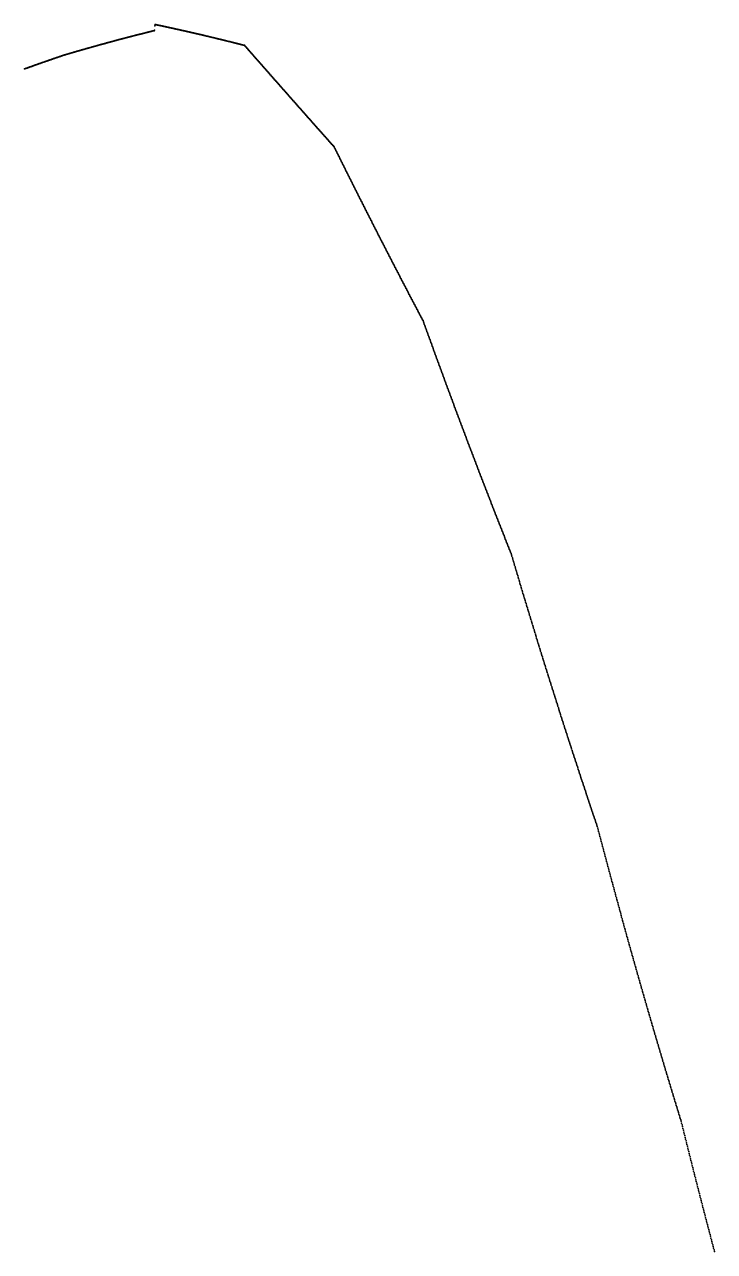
# Model space of a CAD drawing. Header units: metres. Extents: x 0 to 360, y 49 to 117.
# Drawn here: x 333.09 to 351.16, y 81.32 to 113.43 of the extents above; entities that cross this region are included whole.
import ezdxf

# ---------------------------------------------------------------- set-up
doc = ezdxf.new("R2010")
doc.units = ezdxf.units.M

msp = doc.modelspace()

# ---------------------------------------------------------------- linework, layer by layer
for p in [(336.5, 113.401), (336.511, 113.433), (336.522, 113.431), (336.533, 113.428), (336.544, 113.426), (336.556, 113.424), (336.567, 113.421), (336.578, 113.419), (336.589, 113.416), (336.6, 113.414), (336.612, 113.412), (336.623, 113.409), (336.634, 113.407), (336.645, 113.404), (336.657, 113.402), (336.668, 113.4), (336.679, 113.397), (336.69, 113.395), (336.701, 113.392), (336.713, 113.39), (336.724, 113.388), (336.735, 113.385), (336.746, 113.383), (336.758, 113.38), (336.769, 113.378), (336.78, 113.375), (336.791, 113.373), (336.802, 113.371), (335.605, 113.049), (335.616, 113.052), (335.627, 113.055), (335.638, 113.058), (335.649, 113.061), (335.66, 113.064), (335.672, 113.067), (335.683, 113.07), (335.694, 113.073), (335.705, 113.076), (335.716, 113.079), (335.727, 113.082), (335.739, 113.085), (335.75, 113.088), (335.761, 113.09), (335.772, 113.093), (335.783, 113.096), (335.794, 113.099), (335.806, 113.102), (335.817, 113.105), (335.828, 113.108), (335.839, 113.111), (335.85, 113.114), (335.861, 113.117), (335.873, 113.12), (335.884, 113.122), (335.895, 113.125), (335.906, 113.128), (335.917, 113.131), (335.929, 113.134), (335.94, 113.137), (335.951, 113.14), (335.962, 113.143), (335.973, 113.145), (335.984, 113.148), (335.996, 113.151), (336.007, 113.154), (336.018, 113.157), (336.029, 113.16), (336.04, 113.163), (336.052, 113.166), (336.063, 113.168), (336.074, 113.171), (336.085, 113.174), (336.096, 113.177), (336.108, 113.18), (336.119, 113.183), (336.13, 113.185), (336.141, 113.188), (336.152, 113.191), (336.163, 113.194), (336.175, 113.197), (336.186, 113.2), (336.197, 113.202), (336.208, 113.205), (336.219, 113.208), (336.231, 113.211), (336.242, 113.214), (336.253, 113.216), (336.264, 113.219), (336.275, 113.222), (336.287, 113.225), (336.298, 113.228), (336.309, 113.23), (336.32, 113.233), (336.331, 113.236), (336.343, 113.239), (336.354, 113.242), (336.365, 113.244), (336.376, 113.247), (336.387, 113.25), (336.399, 113.253), (336.41, 113.256), (336.421, 113.258), (336.432, 113.261), (336.444, 113.264), (336.455, 113.267), (336.466, 113.269), (336.477, 113.272), (336.488, 113.284), (336.814, 113.368), (336.825, 113.366), (336.836, 113.363), (336.847, 113.361), (336.859, 113.358), (336.87, 113.356), (336.881, 113.354), (336.892, 113.351), (336.904, 113.349), (336.915, 113.346), (336.926, 113.344), (336.937, 113.341), (336.948, 113.339), (336.96, 113.336), (336.971, 113.334), (336.982, 113.331), (336.993, 113.329), (337.005, 113.326), (337.016, 113.324), (337.027, 113.321), (337.038, 113.319), (337.05, 113.316), (337.061, 113.314), (337.072, 113.311), (337.083, 113.309), (337.095, 113.306), (337.106, 113.304), (337.117, 113.301), (337.128, 113.299), (337.14, 113.296), (337.151, 113.294), (337.162, 113.291), (337.173, 113.289), (337.184, 113.286), (337.196, 113.284), (337.207, 113.281), (337.218, 113.279), (337.229, 113.276), (337.241, 113.274), (337.252, 113.271), (337.263, 113.269), (337.274, 113.266), (337.286, 113.264), (337.297, 113.261), (337.308, 113.258), (337.319, 113.256), (337.331, 113.253), (337.342, 113.251), (337.353, 113.248), (337.364, 113.246), (337.376, 113.243), (337.387, 113.24), (337.398, 113.238), (337.409, 113.235), (337.421, 113.233), (337.432, 113.23), (337.443, 113.228), (337.455, 113.225), (337.466, 113.222), (337.477, 113.22), (337.488, 113.217), (337.5, 113.215), (337.511, 113.212), (337.522, 113.209), (337.533, 113.207), (337.545, 113.204), (337.556, 113.202), (337.567, 113.199), (337.578, 113.196), (337.59, 113.194), (337.601, 113.191), (337.612, 113.189), (337.623, 113.186), (337.635, 113.183), (337.646, 113.181), (337.657, 113.178), (337.669, 113.175), (337.68, 113.173), (337.691, 113.17), (337.702, 113.168), (337.714, 113.165), (337.725, 113.162), (337.736, 113.16), (337.747, 113.157), (337.759, 113.154), (337.77, 113.152), (337.781, 113.149), (337.793, 113.146), (337.804, 113.144), (337.815, 113.141), (337.826, 113.138), (337.838, 113.136), (337.849, 113.133), (337.86, 113.13), (337.871, 113.128), (337.883, 113.125), (337.894, 113.122), (337.905, 113.12), (337.917, 113.117), (337.928, 113.114), (337.939, 113.112), (337.95, 113.109), (337.962, 113.106), (337.973, 113.103), (337.984, 113.101), (337.996, 113.098), (338.007, 113.095), (338.018, 113.093), (338.029, 113.09), (338.041, 113.087), (338.052, 113.085), (338.063, 113.082), (338.075, 113.079), (338.086, 113.076), (338.097, 113.074), (338.108, 113.071), (338.12, 113.068), (338.131, 113.065), (338.142, 113.063), (338.154, 113.06), (338.165, 113.057), (338.176, 113.054), (338.187, 113.052), (334.447, 112.729), (334.458, 112.732), (334.469, 112.735), (334.48, 112.738), (334.491, 112.741), (334.502, 112.745), (334.513, 112.748), (334.524, 112.751), (334.535, 112.754), (334.547, 112.757), (334.558, 112.761), (334.569, 112.764), (334.58, 112.767), (334.591, 112.77), (334.602, 112.773), (334.613, 112.777), (334.624, 112.78), (334.635, 112.783), (334.647, 112.786), (334.658, 112.789), (334.669, 112.792), (334.68, 112.796), (334.691, 112.799), (334.702, 112.802), (334.713, 112.805), (334.724, 112.808), (334.735, 112.811), (334.747, 112.814), (334.758, 112.818), (334.769, 112.821), (334.78, 112.824), (334.791, 112.827), (334.802, 112.83), (334.813, 112.833), (334.824, 112.836), (334.836, 112.84), (334.847, 112.843), (334.858, 112.846), (334.869, 112.849), (334.88, 112.852), (334.891, 112.855), (334.902, 112.858), (334.913, 112.861), (334.925, 112.864), (334.936, 112.868), (334.947, 112.871), (334.958, 112.874), (334.969, 112.877), (334.98, 112.88), (334.991, 112.883), (335.002, 112.886), (335.014, 112.889), (335.025, 112.892), (335.036, 112.895), (335.047, 112.898), (335.058, 112.902), (335.069, 112.905), (335.08, 112.908), (335.092, 112.911), (335.103, 112.914), (335.114, 112.917), (335.125, 112.92), (335.136, 112.923), (335.147, 112.926), (335.158, 112.929), (335.17, 112.932), (335.181, 112.935), (335.192, 112.938), (335.203, 112.941), (335.214, 112.944), (335.225, 112.947), (335.236, 112.95), (335.248, 112.954), (335.259, 112.957), (335.27, 112.96), (335.281, 112.963), (335.292, 112.966), (335.303, 112.969), (335.314, 112.972), (335.326, 112.975), (335.337, 112.978), (335.348, 112.981), (335.359, 112.984), (335.37, 112.987), (335.381, 112.99), (335.392, 112.993), (335.404, 112.996), (335.415, 112.999), (335.426, 113.002), (335.437, 113.005), (335.448, 113.008), (335.459, 113.011), (335.471, 113.014), (335.482, 113.017), (335.493, 113.02), (335.504, 113.023), (335.515, 113.026), (335.526, 113.029), (335.538, 113.032), (335.549, 113.035), (335.56, 113.038), (335.571, 113.04), (335.582, 113.043), (335.593, 113.046), (338.199, 113.049), (338.21, 113.046), (338.221, 113.043), (338.233, 113.041), (338.244, 113.038), (338.255, 113.035), (338.266, 113.032), (338.278, 113.03), (338.289, 113.027), (338.3, 113.024), (338.312, 113.021), (338.323, 113.019), (338.334, 113.016), (338.346, 113.013), (338.357, 113.01), (338.368, 113.007), (338.379, 113.005), (338.391, 113.002), (338.402, 112.999), (338.413, 112.996), (338.425, 112.993), (338.436, 112.991), (338.447, 112.988), (338.459, 112.985), (338.47, 112.982), (338.481, 112.979), (338.493, 112.977), (338.504, 112.974), (338.515, 112.971), (338.526, 112.968), (338.538, 112.965), (338.549, 112.963), (338.56, 112.96), (338.572, 112.957), (338.583, 112.954), (338.594, 112.951), (338.606, 112.948), (338.617, 112.946), (338.628, 112.943), (338.64, 112.94), (338.651, 112.937), (338.662, 112.934), (338.673, 112.931), (338.685, 112.928), (338.696, 112.926), (338.707, 112.923), (338.719, 112.92), (338.73, 112.917), (338.741, 112.914), (338.753, 112.911), (338.764, 112.908), (338.775, 112.905), (338.787, 112.903), (338.798, 112.9), (338.809, 112.897), (338.821, 112.894), (338.832, 112.891), (338.843, 112.89), (338.855, 112.879), (338.866, 112.867), (338.877, 112.854), (338.889, 112.841), (338.9, 112.828), (338.911, 112.815), (338.923, 112.802), (338.934, 112.789), (338.945, 112.776), (338.956, 112.763), (338.968, 112.751), (338.979, 112.738), (333.472, 112.409), (333.483, 112.413), (333.494, 112.416), (333.505, 112.42), (333.516, 112.424), (333.527, 112.428), (333.538, 112.432), (333.549, 112.436), (333.56, 112.44), (333.571, 112.444), (333.583, 112.448), (333.594, 112.451), (333.605, 112.455), (333.616, 112.459), (333.627, 112.463), (333.638, 112.467), (333.649, 112.471), (333.66, 112.475), (333.671, 112.478), (333.682, 112.482), (333.693, 112.486), (333.704, 112.49), (333.715, 112.494), (333.726, 112.498), (333.737, 112.501), (333.748, 112.505), (333.759, 112.509), (333.771, 112.513), (333.782, 112.517), (333.793, 112.521), (333.804, 112.524), (333.815, 112.528), (333.826, 112.532), (333.837, 112.536), (333.848, 112.54), (333.859, 112.544), (333.87, 112.547), (333.881, 112.551), (333.892, 112.555), (333.903, 112.559), (333.914, 112.563), (333.925, 112.566), (333.937, 112.57), (333.948, 112.574), (333.959, 112.578), (333.97, 112.581), (333.981, 112.585), (333.992, 112.589), (334.003, 112.593), (334.014, 112.597), (334.025, 112.6), (334.036, 112.604), (334.047, 112.608), (334.058, 112.612), (334.069, 112.615), (334.081, 112.619), (334.092, 112.623), (334.103, 112.628), (334.114, 112.631), (334.125, 112.634), (334.136, 112.638), (334.147, 112.641), (334.158, 112.644), (334.169, 112.648), (334.18, 112.651), (334.191, 112.654), (334.203, 112.657), (334.214, 112.661), (334.225, 112.664), (334.236, 112.667), (334.247, 112.67), (334.258, 112.674), (334.269, 112.677), (334.28, 112.68), (334.291, 112.683), (334.302, 112.687), (334.313, 112.69), (334.325, 112.693), (334.336, 112.696), (334.347, 112.7), (334.358, 112.703), (334.369, 112.706), (334.38, 112.709), (334.391, 112.713), (334.402, 112.716), (334.413, 112.719), (334.424, 112.722), (334.435, 112.725), (338.99, 112.725), (339.002, 112.712), (339.013, 112.699), (339.024, 112.686), (339.036, 112.673), (339.047, 112.66), (339.058, 112.647), (339.07, 112.634), (339.081, 112.622), (339.092, 112.609), (339.104, 112.596), (339.115, 112.583), (339.126, 112.57), (339.138, 112.557), (339.149, 112.544), (339.16, 112.531), (339.172, 112.518), (339.183, 112.506), (339.194, 112.493), (339.206, 112.48), (339.217, 112.467), (339.228, 112.454), (339.24, 112.441), (339.251, 112.428), (339.262, 112.415), (333.086, 112.271), (333.097, 112.275), (333.108, 112.279), (333.119, 112.283), (333.13, 112.287), (333.141, 112.291), (333.152, 112.295), (333.163, 112.299), (333.174, 112.303), (333.185, 112.307), (333.196, 112.311), (333.207, 112.315), (333.218, 112.318), (333.229, 112.322), (333.24, 112.326), (333.251, 112.33), (333.262, 112.334), (333.273, 112.338), (333.284, 112.342), (333.295, 112.346), (333.306, 112.35), (333.317, 112.354), (333.328, 112.358), (333.34, 112.362), (333.351, 112.366), (333.362, 112.37), (333.373, 112.374), (333.384, 112.377), (333.395, 112.381), (333.406, 112.385), (333.417, 112.389), (333.428, 112.393), (333.439, 112.397), (333.45, 112.401), (333.461, 112.405), (339.274, 112.402), (339.285, 112.39), (339.297, 112.377), (339.308, 112.364), (339.319, 112.351), (339.331, 112.338), (339.342, 112.325), (339.353, 112.312), (339.365, 112.299), (339.376, 112.286), (339.387, 112.274), (339.399, 112.261), (339.41, 112.248), (339.421, 112.235), (339.433, 112.222), (339.444, 112.209), (339.455, 112.196), (339.467, 112.183), (339.478, 112.171), (339.489, 112.158), (339.501, 112.145), (339.512, 112.132), (339.523, 112.119), (339.535, 112.106), (339.546, 112.093), (339.557, 112.08), (339.569, 112.067), (339.58, 112.055), (339.592, 112.042), (339.603, 112.029), (339.614, 112.016), (339.626, 112.003), (339.637, 111.99), (339.648, 111.977), (339.66, 111.964), (339.671, 111.952), (339.682, 111.939), (339.694, 111.926), (339.705, 111.913), (339.716, 111.9), (339.728, 111.887), (339.739, 111.874), (339.751, 111.861), (339.762, 111.848), (339.773, 111.836), (339.785, 111.823), (339.796, 111.81), (339.807, 111.797), (339.819, 111.784), (339.83, 111.771), (339.841, 111.758), (339.853, 111.745), (339.864, 111.733), (339.876, 111.72), (339.887, 111.707), (339.898, 111.694), (339.91, 111.681), (339.921, 111.668), (339.932, 111.655), (339.944, 111.642), (339.955, 111.63), (339.966, 111.617), (339.978, 111.604), (339.989, 111.591), (340.001, 111.578), (340.012, 111.565), (340.023, 111.552), (340.035, 111.539), (340.046, 111.527), (340.057, 111.514), (340.069, 111.501), (340.08, 111.488), (340.092, 111.475), (340.103, 111.462), (340.114, 111.449), (340.126, 111.437), (340.137, 111.424), (340.148, 111.411), (340.16, 111.398), (340.171, 111.385), (340.183, 111.372), (340.194, 111.359), (340.205, 111.346), (340.217, 111.334), (340.228, 111.321), (340.239, 111.308), (340.251, 111.295), (340.262, 111.282), (340.274, 111.269), (340.285, 111.256), (340.296, 111.244), (340.308, 111.231), (340.319, 111.218), (340.331, 111.205), (340.342, 111.192), (340.353, 111.179), (340.365, 111.166), (340.376, 111.153), (340.387, 111.141), (340.399, 111.128), (340.41, 111.115), (340.422, 111.102), (340.433, 111.089), (340.444, 111.076), (340.456, 111.063), (340.467, 111.051), (340.479, 111.038), (340.49, 111.025), (340.501, 111.012), (340.513, 110.999), (340.524, 110.986), (340.536, 110.973), (340.547, 110.961), (340.558, 110.948), (340.57, 110.935), (340.581, 110.922), (340.593, 110.909), (340.604, 110.896), (340.615, 110.883), (340.627, 110.871), (340.638, 110.858), (340.649, 110.845), (340.661, 110.832), (340.672, 110.819), (340.684, 110.806), (340.695, 110.793), (340.706, 110.781), (340.718, 110.768), (340.729, 110.755), (340.741, 110.742), (340.752, 110.729), (340.763, 110.716), (340.775, 110.703), (340.786, 110.691), (340.798, 110.678), (340.809, 110.665), (340.82, 110.652), (340.832, 110.639), (340.843, 110.626), (340.855, 110.614), (340.866, 110.601), (340.878, 110.588), (340.889, 110.575), (340.9, 110.562), (340.912, 110.549), (340.923, 110.536), (340.935, 110.524), (340.946, 110.511), (340.957, 110.498), (340.969, 110.485), (340.98, 110.472), (340.992, 110.459), (341.003, 110.447), (341.014, 110.434), (341.026, 110.421), (341.037, 110.408), (341.049, 110.395), (341.06, 110.382), (341.071, 110.369), (341.083, 110.357), (341.094, 110.344), (341.106, 110.331), (341.117, 110.318), (341.129, 110.305), (341.14, 110.292), (341.151, 110.28), (341.163, 110.267), (341.174, 110.254), (341.186, 110.243), (341.197, 110.228), (341.208, 110.205), (341.22, 110.182), (341.231, 110.159), (341.243, 110.136), (341.254, 110.113), (341.266, 110.09), (341.277, 110.067), (341.288, 110.044), (341.3, 110.021), (341.311, 109.998), (341.323, 109.975), (341.334, 109.952), (341.345, 109.929), (341.357, 109.906), (341.368, 109.883), (341.38, 109.86), (341.391, 109.837), (341.403, 109.814), (341.414, 109.791), (341.425, 109.768), (341.437, 109.745), (341.448, 109.722), (341.46, 109.699), (341.471, 109.676), (341.483, 109.653), (341.494, 109.63), (341.505, 109.607), (341.517, 109.585), (341.528, 109.562), (341.54, 109.539), (341.551, 109.516), (341.563, 109.493), (341.574, 109.47), (341.585, 109.447), (341.597, 109.424), (341.608, 109.402), (341.62, 109.379), (341.631, 109.356), (341.643, 109.333), (341.654, 109.31), (341.665, 109.288), (341.677, 109.265), (341.688, 109.242), (341.7, 109.219), (341.711, 109.196), (341.723, 109.174), (341.734, 109.151), (341.746, 109.128), (341.757, 109.105), (341.768, 109.083), (341.78, 109.06), (341.791, 109.037), (341.803, 109.014), (341.814, 108.992), (341.826, 108.969), (341.837, 108.946), (341.848, 108.924), (341.86, 108.901), (341.871, 108.878), (341.883, 108.856), (341.894, 108.833), (341.906, 108.81), (341.917, 108.788), (341.929, 108.765), (341.94, 108.742), (341.951, 108.72), (341.963, 108.697), (341.974, 108.674), (341.986, 108.652), (341.997, 108.629), (342.009, 108.607), (342.02, 108.584), (342.032, 108.561), (342.043, 108.539), (342.054, 108.516), (342.066, 108.494), (342.077, 108.471), (342.089, 108.448), (342.1, 108.426), (342.112, 108.403), (342.123, 108.381), (342.135, 108.358), (342.146, 108.336), (342.158, 108.313), (342.169, 108.291), (342.18, 108.268), (342.192, 108.246), (342.203, 108.223), (342.215, 108.201), (342.226, 108.178), (342.238, 108.156), (342.249, 108.133), (342.261, 108.111), (342.272, 108.088), (342.284, 108.066), (342.295, 108.044), (342.306, 108.021), (342.318, 107.999), (342.329, 107.976), (342.341, 107.954), (342.352, 107.931), (342.364, 107.909), (342.375, 107.887), (342.387, 107.864), (342.398, 107.842), (342.41, 107.819), (342.421, 107.797), (342.432, 107.775), (342.444, 107.752), (342.455, 107.73), (342.467, 107.708), (342.478, 107.685), (342.49, 107.663), (342.501, 107.641), (342.513, 107.618), (342.524, 107.596), (342.536, 107.574), (342.547, 107.551), (342.559, 107.529), (342.57, 107.507), (342.582, 107.485), (342.593, 107.462), (342.604, 107.44), (342.616, 107.418), (342.627, 107.396), (342.639, 107.373), (342.65, 107.351), (342.662, 107.329), (342.673, 107.307), (342.685, 107.284), (342.696, 107.262), (342.708, 107.24), (342.719, 107.218), (342.731, 107.196), (342.742, 107.173), (342.754, 107.151), (342.765, 107.129), (342.776, 107.107), (342.788, 107.085), (342.799, 107.063), (342.811, 107.04), (342.822, 107.018), (342.834, 106.996), (342.845, 106.974), (342.857, 106.952), (342.868, 106.93), (342.88, 106.908), (342.891, 106.886), (342.903, 106.863), (342.914, 106.841), (342.926, 106.819), (342.937, 106.797), (342.949, 106.775), (342.96, 106.753), (342.972, 106.731), (342.983, 106.709), (342.995, 106.687), (343.006, 106.665), (343.017, 106.643), (343.029, 106.621), (343.04, 106.599), (343.052, 106.577), (343.063, 106.555), (343.075, 106.533), (343.086, 106.511), (343.098, 106.489), (343.109, 106.467), (343.121, 106.445), (343.132, 106.423), (343.144, 106.401), (343.155, 106.379), (343.167, 106.357), (343.178, 106.335), (343.19, 106.313), (343.201, 106.291), (343.213, 106.269), (343.224, 106.247), (343.236, 106.225), (343.247, 106.203), (343.259, 106.182), (343.27, 106.16), (343.282, 106.138), (343.293, 106.116), (343.305, 106.094), (343.316, 106.072), (343.328, 106.05), (343.339, 106.028), (343.351, 106.007), (343.362, 105.985), (343.374, 105.963), (343.385, 105.941), (343.397, 105.919), (343.408, 105.897), (343.419, 105.876), (343.431, 105.854), (343.442, 105.832), (343.454, 105.81), (343.465, 105.788), (343.477, 105.767), (343.488, 105.745), (343.5, 105.723), (343.511, 105.702), (343.523, 105.683), (343.534, 105.655), (343.546, 105.623), (343.557, 105.591), (343.569, 105.559), (343.58, 105.527), (343.592, 105.495), (343.603, 105.463), (343.615, 105.431), (343.626, 105.399), (343.638, 105.367), (343.649, 105.335), (343.661, 105.303), (343.672, 105.271), (343.684, 105.24), (343.695, 105.208), (343.707, 105.176), (343.718, 105.144), (343.73, 105.112), (343.741, 105.081), (343.753, 105.049), (343.764, 105.017), (343.776, 104.986), (343.787, 104.954), (343.799, 104.922), (343.81, 104.891), (343.822, 104.859), (343.833, 104.827), (343.845, 104.796), (343.856, 104.764), (343.868, 104.733), (343.879, 104.701), (343.891, 104.669), (343.902, 104.638), (343.914, 104.606), (343.925, 104.575), (343.937, 104.543), (343.949, 104.512), (343.96, 104.481), (343.972, 104.449), (343.983, 104.418), (343.995, 104.386), (344.006, 104.355), (344.018, 104.324), (344.029, 104.292), (344.041, 104.261), (344.052, 104.229), (344.064, 104.198), (344.075, 104.167), (344.087, 104.136), (344.098, 104.104), (344.11, 104.073), (344.121, 104.042), (344.133, 104.011), (344.144, 103.979), (344.156, 103.948), (344.167, 103.917), (344.179, 103.886), (344.19, 103.855), (344.202, 103.824), (344.213, 103.793), (344.225, 103.762), (344.236, 103.73), (344.248, 103.699), (344.259, 103.668), (344.271, 103.637), (344.282, 103.606), (344.294, 103.575), (344.305, 103.544), (344.317, 103.513), (344.328, 103.482), (344.34, 103.452), (344.351, 103.421), (344.363, 103.39), (344.375, 103.359), (344.386, 103.328), (344.398, 103.297), (344.409, 103.266), (344.421, 103.235), (344.432, 103.205), (344.444, 103.174), (344.455, 103.143), (344.467, 103.112), (344.478, 103.082), (344.49, 103.051), (344.501, 103.02), (344.513, 102.989), (344.524, 102.959), (344.536, 102.928), (344.547, 102.897), (344.559, 102.867), (344.57, 102.836), (344.582, 102.806), (344.593, 102.775), (344.605, 102.744), (344.617, 102.714), (344.628, 102.683), (344.64, 102.653), (344.651, 102.622), (344.663, 102.592), (344.674, 102.561), (344.686, 102.531), (344.697, 102.5), (344.709, 102.47), (344.72, 102.439), (344.732, 102.409), (344.743, 102.379), (344.755, 102.348), (344.766, 102.318), (344.778, 102.288), (344.789, 102.257), (344.801, 102.227), (344.813, 102.197), (344.824, 102.166), (344.836, 102.136), (344.847, 102.106), (344.859, 102.075), (344.87, 102.045), (344.882, 102.015), (344.893, 101.985), (344.905, 101.955), (344.916, 101.924), (344.928, 101.894), (344.939, 101.864), (344.951, 101.834), (344.962, 101.804), (344.974, 101.774), (344.986, 101.744), (344.997, 101.714), (345.009, 101.684), (345.02, 101.654), (345.032, 101.624), (345.043, 101.594), (345.055, 101.564), (345.066, 101.534), (345.078, 101.504), (345.089, 101.474), (345.101, 101.444), (345.112, 101.414), (345.124, 101.384), (345.136, 101.354), (345.147, 101.324), (345.159, 101.294), (345.17, 101.265), (345.182, 101.235), (345.193, 101.205), (345.205, 101.175), (345.216, 101.145), (345.228, 101.116), (345.239, 101.086), (345.251, 101.056), (345.263, 101.026), (345.274, 100.997), (345.286, 100.967), (345.297, 100.937), (345.309, 100.908), (345.32, 100.878), (345.332, 100.848), (345.343, 100.819), (345.355, 100.789), (345.366, 100.759), (345.378, 100.73), (345.39, 100.7), (345.401, 100.671), (345.413, 100.641), (345.424, 100.612), (345.436, 100.582), (345.447, 100.553), (345.459, 100.523), (345.47, 100.494), (345.482, 100.464), (345.493, 100.435), (345.505, 100.405), (345.517, 100.376), (345.528, 100.347), (345.54, 100.317), (345.551, 100.288), (345.563, 100.259), (345.574, 100.229), (345.586, 100.2), (345.597, 100.171), (345.609, 100.141), (345.62, 100.112), (345.632, 100.083), (345.644, 100.054), (345.655, 100.024), (345.667, 99.995), (345.678, 99.966), (345.69, 99.937), (345.701, 99.908), (345.713, 99.878), (345.724, 99.849), (345.736, 99.82), (345.748, 99.791), (345.759, 99.762), (345.771, 99.733), (345.782, 99.704), (345.794, 99.675), (345.805, 99.646), (345.817, 99.618), (345.828, 99.591), (345.84, 99.553), (345.852, 99.514), (345.863, 99.475), (345.875, 99.436), (345.886, 99.397), (345.898, 99.358), (345.909, 99.319), (345.921, 99.28), (345.933, 99.241), (345.944, 99.202), (345.956, 99.163), (345.967, 99.124), (345.979, 99.085), (345.99, 99.047), (346.002, 99.008), (346.013, 98.969), (346.025, 98.93), (346.037, 98.892), (346.048, 98.853), (346.06, 98.814), (346.071, 98.776), (346.083, 98.737), (346.094, 98.699), (346.106, 98.66), (346.117, 98.621), (346.129, 98.583), (346.141, 98.544), (346.152, 98.506), (346.164, 98.468), (346.175, 98.429), (346.187, 98.391), (346.198, 98.353), (346.21, 98.314), (346.222, 98.276), (346.233, 98.238), (346.245, 98.199), (346.256, 98.161), (346.268, 98.123), (346.279, 98.085), (346.291, 98.047), (346.303, 98.009), (346.314, 97.971), (346.326, 97.933), (346.337, 97.895), (346.349, 97.857), (346.36, 97.819), (346.372, 97.781), (346.384, 97.743), (346.395, 97.705), (346.407, 97.667), (346.418, 97.629), (346.43, 97.591), (346.441, 97.554), (346.453, 97.516), (346.465, 97.478), (346.476, 97.44), (346.488, 97.403), (346.499, 97.365), (346.511, 97.327), (346.522, 97.29), (346.534, 97.252), (346.546, 97.215), (346.557, 97.177), (346.569, 97.14), (346.58, 97.102), (346.592, 97.065), (346.603, 97.027), (346.615, 96.99), (346.627, 96.952), (346.638, 96.915), (346.65, 96.878), (346.661, 96.84), (346.673, 96.803), (346.684, 96.766), (346.696, 96.729), (346.708, 96.692), (346.719, 96.654), (346.731, 96.617), (346.742, 96.58), (346.754, 96.543), (346.765, 96.506), (346.777, 96.469), (346.789, 96.432), (346.8, 96.395), (346.812, 96.358), (346.823, 96.321), (346.835, 96.284), (346.847, 96.247), (346.858, 96.21), (346.87, 96.173), (346.881, 96.137), (346.893, 96.1), (346.904, 96.063), (346.916, 96.026), (346.928, 95.99), (346.939, 95.953), (346.951, 95.916), (346.962, 95.88), (346.974, 95.843), (346.986, 95.806), (346.997, 95.77), (347.009, 95.733), (347.02, 95.697), (347.032, 95.66), (347.043, 95.624), (347.055, 95.587), (347.067, 95.551), (347.078, 95.515), (347.09, 95.478), (347.101, 95.442), (347.113, 95.406), (347.125, 95.369), (347.136, 95.333), (347.148, 95.297), (347.159, 95.26), (347.171, 95.224), (347.182, 95.188), (347.194, 95.152), (347.206, 95.116), (347.217, 95.08), (347.229, 95.044), (347.24, 95.008), (347.252, 94.972), (347.264, 94.936), (347.275, 94.9), (347.287, 94.864), (347.298, 94.828), (347.31, 94.792), (347.322, 94.756), (347.333, 94.72), (347.345, 94.684), (347.356, 94.648), (347.368, 94.613), (347.379, 94.577), (347.391, 94.541), (347.403, 94.505), (347.414, 94.47), (347.426, 94.434), (347.437, 94.398), (347.449, 94.363), (347.461, 94.327), (347.472, 94.292), (347.484, 94.256), (347.495, 94.221), (347.507, 94.185), (347.519, 94.15), (347.53, 94.114), (347.542, 94.079), (347.553, 94.043), (347.565, 94.008), (347.577, 93.973), (347.588, 93.937), (347.6, 93.902), (347.611, 93.867), (347.623, 93.831), (347.635, 93.796), (347.646, 93.761), (347.658, 93.726), (347.669, 93.691), (347.681, 93.655), (347.692, 93.62), (347.704, 93.585), (347.716, 93.55), (347.727, 93.515), (347.739, 93.48), (347.75, 93.445), (347.762, 93.41), (347.774, 93.375), (347.785, 93.34), (347.797, 93.305), (347.808, 93.27), (347.82, 93.235), (347.832, 93.201), (347.843, 93.166), (347.855, 93.131), (347.866, 93.096), (347.878, 93.062), (347.89, 93.027), (347.901, 92.992), (347.913, 92.957), (347.924, 92.923), (347.936, 92.888), (347.948, 92.854), (347.959, 92.819), (347.971, 92.784), (347.982, 92.75), (347.994, 92.715), (348.006, 92.681), (348.017, 92.646), (348.029, 92.612), (348.04, 92.577), (348.052, 92.543), (348.064, 92.509), (348.075, 92.476), (348.087, 92.443), (348.098, 92.399), (348.11, 92.355), (348.122, 92.311), (348.133, 92.267), (348.145, 92.223), (348.156, 92.179), (348.168, 92.135), (348.18, 92.091), (348.191, 92.047), (348.203, 92.003), (348.215, 91.959), (348.226, 91.915), (348.238, 91.872), (348.249, 91.828), (348.261, 91.784), (348.273, 91.741), (348.284, 91.697), (348.296, 91.654), (348.307, 91.61), (348.319, 91.567), (348.331, 91.523), (348.342, 91.48), (348.354, 91.436), (348.365, 91.393), (348.377, 91.35), (348.389, 91.307), (348.4, 91.263), (348.412, 91.22), (348.423, 91.177), (348.435, 91.134), (348.447, 91.091), (348.458, 91.048), (348.47, 91.005), (348.482, 90.962), (348.493, 90.919), (348.505, 90.876), (348.516, 90.833), (348.528, 90.79), (348.54, 90.748), (348.551, 90.705), (348.563, 90.662), (348.574, 90.62), (348.586, 90.577), (348.598, 90.534), (348.609, 90.492), (348.621, 90.449), (348.632, 90.407), (348.644, 90.364), (348.656, 90.322), (348.667, 90.28), (348.679, 90.237), (348.691, 90.195), (348.702, 90.153), (348.714, 90.11), (348.725, 90.068), (348.737, 90.026), (348.749, 89.984), (348.76, 89.942), (348.772, 89.9), (348.783, 89.858), (348.795, 89.816), (348.807, 89.774), (348.818, 89.732), (348.83, 89.69), (348.842, 89.648), (348.853, 89.606), (348.865, 89.565), (348.876, 89.523), (348.888, 89.481), (348.9, 89.44), (348.911, 89.398), (348.923, 89.356), (348.934, 89.315), (348.946, 89.273), (348.958, 89.232), (348.969, 89.19), (348.981, 89.149), (348.993, 89.108), (349.004, 89.066), (349.016, 89.025), (349.027, 88.984), (349.039, 88.942), (349.051, 88.901), (349.062, 88.86), (349.074, 88.819), (349.085, 88.778), (349.097, 88.737), (349.109, 88.696), (349.12, 88.655), (349.132, 88.614), (349.144, 88.573), (349.155, 88.532), (349.167, 88.491), (349.178, 88.45), (349.19, 88.41), (349.202, 88.369), (349.213, 88.328), (349.225, 88.287), (349.237, 88.247), (349.248, 88.206), (349.26, 88.166), (349.271, 88.125), (349.283, 88.084), (349.295, 88.044), (349.306, 88.004), (349.318, 87.963), (349.33, 87.923), (349.341, 87.882), (349.353, 87.842), (349.364, 87.802), (349.376, 87.762), (349.388, 87.721), (349.399, 87.681), (349.411, 87.641), (349.423, 87.601), (349.434, 87.561), (349.446, 87.521), (349.457, 87.481), (349.469, 87.441), (349.481, 87.401), (349.492, 87.361), (349.504, 87.321), (349.516, 87.281), (349.527, 87.241), (349.539, 87.202), (349.55, 87.162), (349.562, 87.122), (349.574, 87.082), (349.585, 87.043), (349.597, 87.003), (349.609, 86.964), (349.62, 86.924), (349.632, 86.885), (349.643, 86.845), (349.655, 86.806), (349.667, 86.766), (349.678, 86.727), (349.69, 86.687), (349.702, 86.648), (349.713, 86.609), (349.725, 86.57), (349.736, 86.53), (349.748, 86.491), (349.76, 86.452), (349.771, 86.413), (349.783, 86.374), (349.795, 86.335), (349.806, 86.296), (349.818, 86.257), (349.829, 86.218), (349.841, 86.179), (349.853, 86.14), (349.864, 86.101), (349.876, 86.062), (349.888, 86.023), (349.899, 85.985), (349.911, 85.946), (349.923, 85.907), (349.934, 85.868), (349.946, 85.83), (349.957, 85.791), (349.969, 85.753), (349.981, 85.714), (349.992, 85.676), (350.004, 85.637), (350.016, 85.599), (350.027, 85.56), (350.039, 85.522), (350.05, 85.483), (350.062, 85.445), (350.074, 85.407), (350.085, 85.369), (350.097, 85.33), (350.109, 85.292), (350.12, 85.254), (350.132, 85.216), (350.144, 85.178), (350.155, 85.14), (350.167, 85.102), (350.178, 85.064), (350.19, 85.026), (350.202, 84.988), (350.213, 84.95), (350.225, 84.912), (350.237, 84.874), (350.248, 84.836), (350.26, 84.798), (350.271, 84.762), (350.283, 84.725), (350.295, 84.678), (350.306, 84.631), (350.318, 84.584), (350.33, 84.537), (350.341, 84.49), (350.353, 84.443), (350.365, 84.396), (350.376, 84.35), (350.388, 84.303), (350.399, 84.256), (350.411, 84.209), (350.423, 84.163), (350.434, 84.116), (350.446, 84.07), (350.458, 84.023), (350.469, 83.977), (350.481, 83.93), (350.493, 83.884), (350.504, 83.838), (350.516, 83.791), (350.527, 83.745), (350.539, 83.699), (350.551, 83.653), (350.562, 83.607), (350.574, 83.561), (350.586, 83.515), (350.597, 83.469), (350.609, 83.423), (350.621, 83.377), (350.632, 83.331), (350.644, 83.285), (350.656, 83.24), (350.667, 83.194), (350.679, 83.148), (350.69, 83.103), (350.702, 83.057), (350.714, 83.012), (350.725, 82.966), (350.737, 82.921), (350.749, 82.876), (350.76, 82.83), (350.772, 82.785), (350.784, 82.74), (350.795, 82.695), (350.807, 82.65), (350.818, 82.605), (350.83, 82.56), (350.842, 82.515), (350.853, 82.47), (350.865, 82.425), (350.877, 82.38), (350.888, 82.335), (350.9, 82.29), (350.912, 82.246), (350.923, 82.201), (350.935, 82.156), (350.947, 82.112), (350.958, 82.067), (350.97, 82.023), (350.981, 81.978), (350.993, 81.934), (351.005, 81.89), (351.016, 81.845), (351.028, 81.801), (351.04, 81.757), (351.051, 81.713), (351.063, 81.668), (351.075, 81.624), (351.086, 81.58), (351.098, 81.536), (351.11, 81.492), (351.121, 81.448), (351.133, 81.404), (351.145, 81.361), (351.156, 81.317)]:
    msp.add_point(p)

doc.saveas('drawing.dxf')
